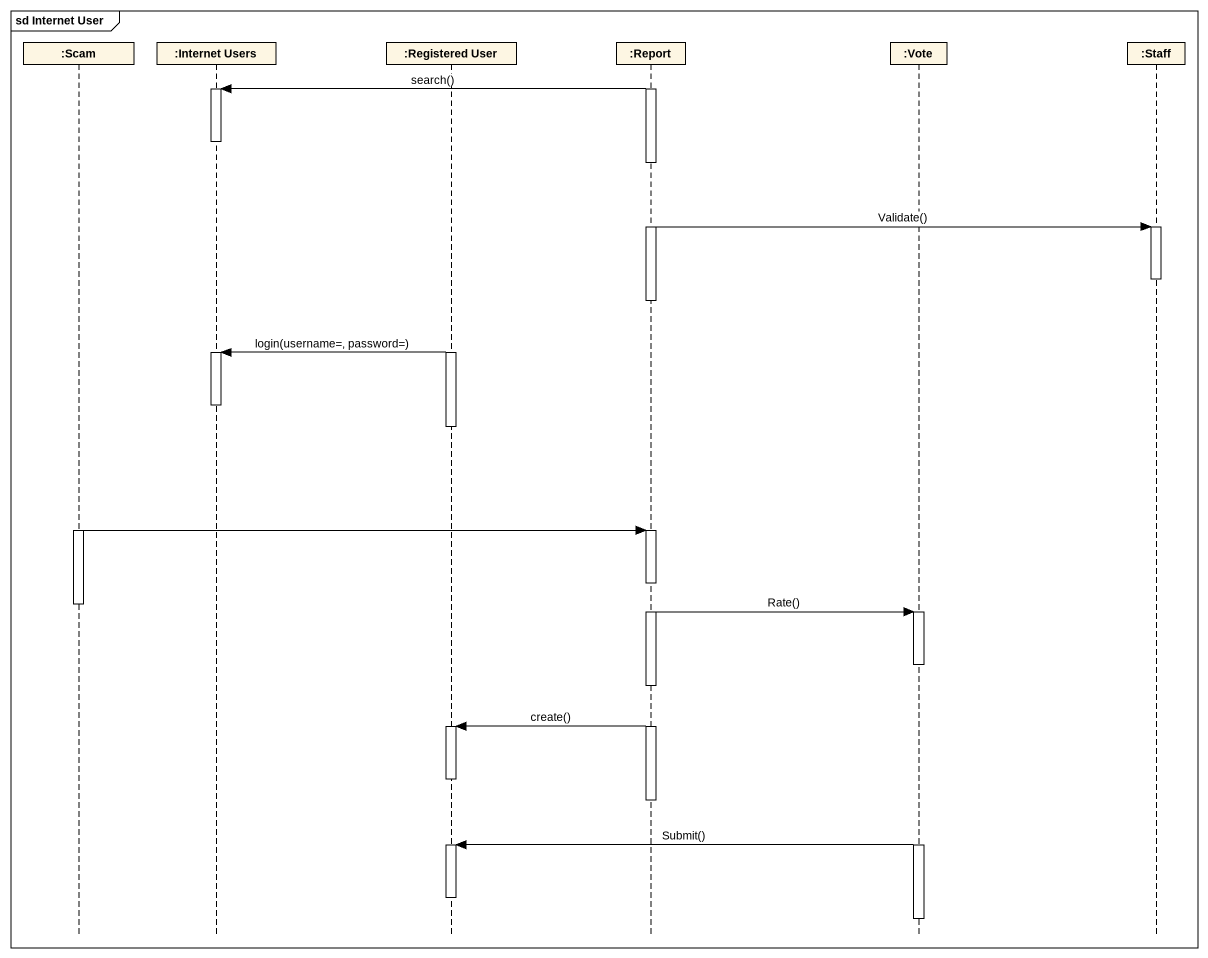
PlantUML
@startuml
mainframe sd Internet User
hide footbox
participant ":Scam" as Scam
participant ":Internet Users" as Internet_Users
participant ":Registered User" as Registered_User
participant ":Report" as Report
participant ":Vote" as Vote
participant ":Staff" as Staff

activate Report
Report -> Internet_Users : search()
activate Internet_Users
deactivate Internet_Users
Report -> Staff : Validate()
activate Staff
deactivate Staff
deactivate Report
activate Registered_User
Registered_User -> Internet_Users : login(username=, password=)
activate Internet_Users
deactivate Internet_Users
deactivate Registered_User
activate Scam
Scam -> Report
activate Report
deactivate Scam
Report -> Vote : Rate()
activate Vote
deactivate Vote
Report -> Registered_User : create()
activate Registered_User
deactivate Registered_User
deactivate Report
activate Vote
Vote -> Registered_User : Submit()
activate Registered_User
deactivate Registered_User
deactivate Vote
@enduml
